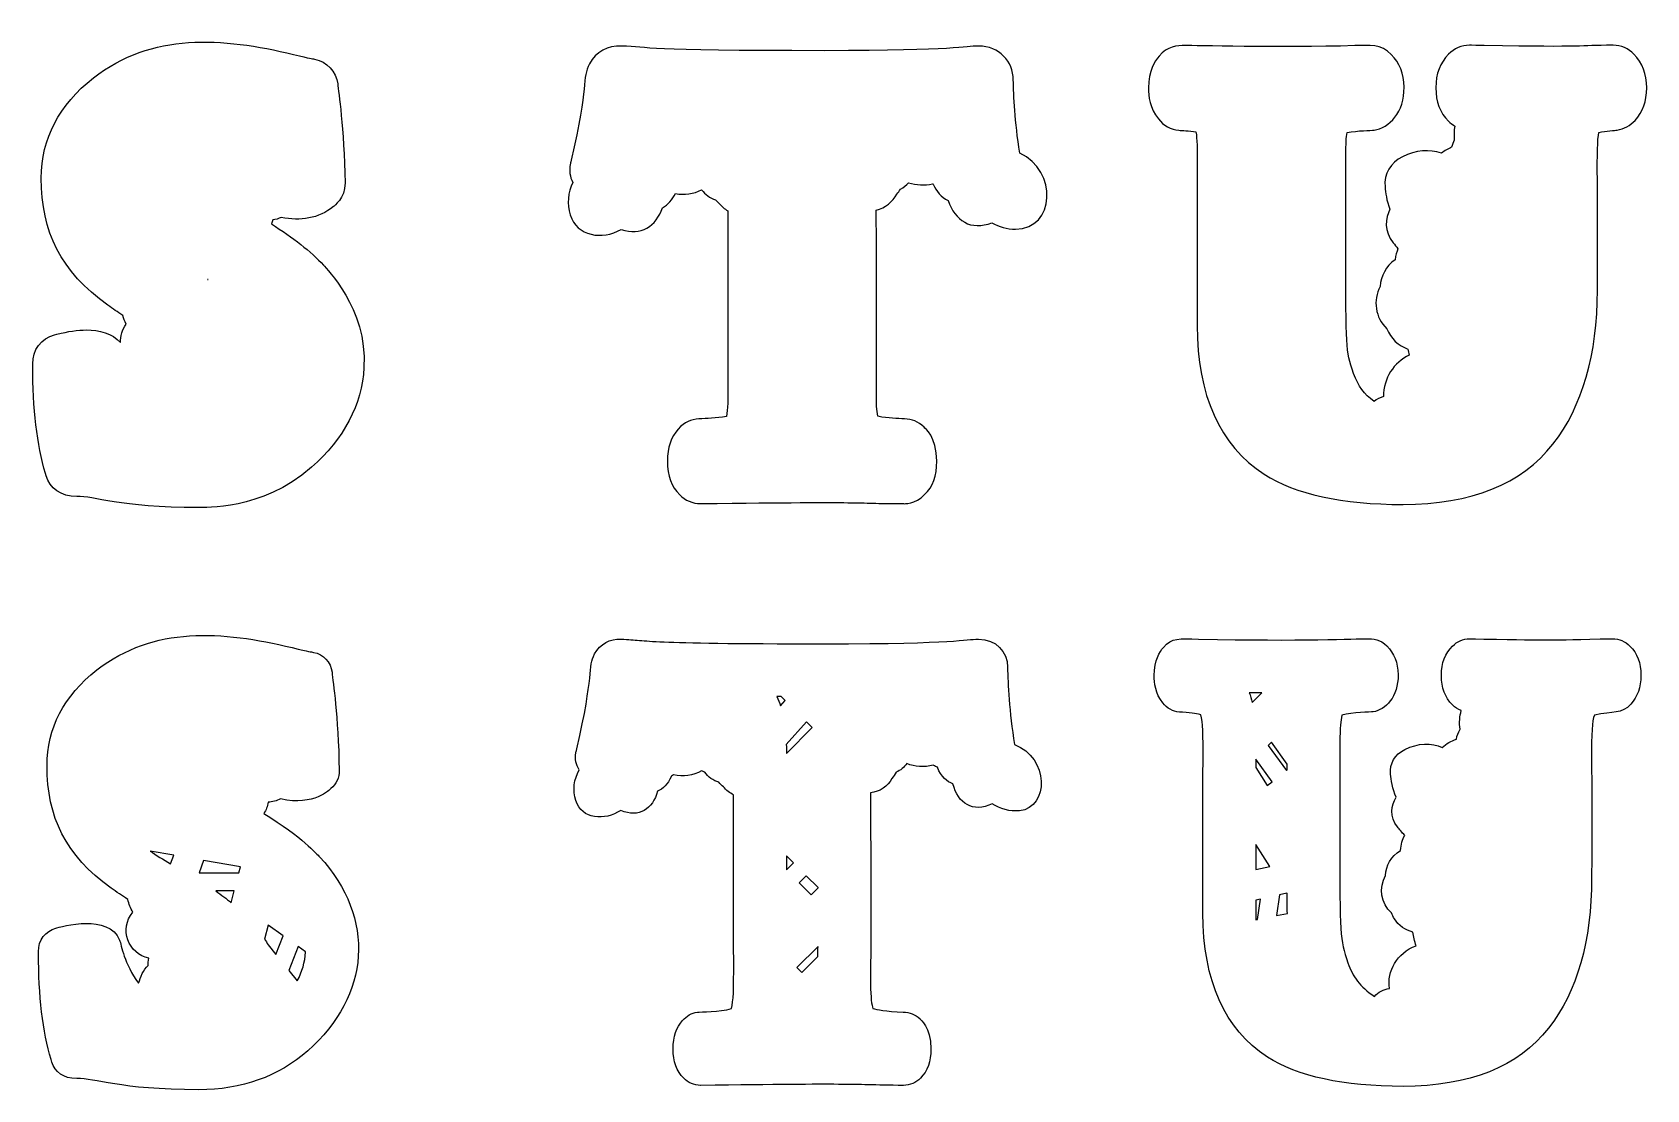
# Model space of a CAD drawing. Header units: millimetres. Extents: x -471 to 1551, y -2688 to 316.
# Drawn here: x 601.8 to 1047.5, y -1039.7 to -747.8 of the extents above; entities that cross this region are included whole.
import ezdxf

# ---------------------------------------------------------------- set-up
doc = ezdxf.new("R2010")
doc.units = ezdxf.units.MM
doc.header["$MEASUREMENT"] = 0
doc.layers.add('Layer 1', color=7, linetype='Continuous')

msp = doc.modelspace()

# ---------------------------------------------------------------- linework, layer by layer
at = {"layer": 'Layer 1', "color": 250}
for points, knots in [([(682.2709, -812.0725), (678.6771, -808.2392), (673.8301, -804.4058), (667.8589, -800.6646), (667.8589, -800.6646), (668.0064, -800.3145), (668.1354, -799.9458), (668.2459, -799.5773), (668.2459, -799.5773), (669.0569, -799.4483), (669.8309, -799.2087), (670.5865, -798.877), (670.5865, -798.877), (675.8205, -799.9274), (680.9255, -799.2271), (684.98, -795.8545), (684.98, -795.8545), (685.0537, -795.7623), (688.2421, -793.5693), (688.1868, -789.3488), (688.1868, -789.3488), (687.9104, -773.9601), (686.3991, -764.303), (686.178, -762.0177), (686.178, -762.0177), (685.7541, -758.5714), (683.174, -755.8254), (679.7645, -755.1619), (679.7645, -755.1619), (678.9535, -754.9961), (678.9352, -755.0698), (673.9223, -753.8719), (673.9223, -753.8719), (654.221, -749.117), (634.87, -747.7532), (618.7256, -760.3407), (618.7256, -760.3407), (609.1791, -767.8046), (604.3321, -777.1116), (604.3321, -788.0404), (604.3321, -788.0404), (604.3321, -802.8209), (609.7504, -813.805), (622.7064, -823.0935), (622.7064, -823.0935), (624.0702, -824.0703), (625.4156, -825.0102), (626.8162, -825.9317), (626.8162, -825.9317), (627.0742, -826.761), (627.3691, -827.5535), (627.7377, -828.3091), (627.7377, -828.3091), (626.7056, -829.8572), (626.1711, -831.6264), (626.1711, -833.4325), (626.1711, -833.4325), (624.0333, -830.7971), (620.1999, -829.9309), (616.7905, -829.9309), (616.7905, -829.9309), (614.4499, -829.9309), (611.7039, -830.3363), (608.6446, -831.1103), (608.6446, -831.1103), (608.6446, -831.1103), (607.9443, -831.2946), (607.9443, -831.2946), (607.9443, -831.2946), (604.3505, -832.2161), (601.8441, -835.5703), (601.9731, -839.2747), (601.9731, -839.2747), (601.9731, -839.33), (601.9731, -839.7723), (601.9731, -839.7723), (601.9731, -839.7723), (601.9546, -851.6594), (603.1525, -861.6667), (605.4931, -869.5546), (605.4931, -869.5546), (605.4931, -869.5546), (605.6958, -870.218), (605.6958, -870.218), (605.6958, -870.218), (606.691, -873.5354), (609.695, -876.0234), (614.1365, -875.8944), (614.1365, -875.8944), (619.0019, -875.7654), (625.5813, -878.9905), (647.8074, -878.9905), (647.8074, -878.9905), (649.2634, -878.7509), (664.9285, -880.0779), (678.9166, -867.8591), (678.9166, -867.8591), (687.855, -860.0265), (692.8679, -850.5168), (693.4207, -840.3252), (693.4207, -840.3252), (694.3423, -823.7385), (682.8238, -812.9388), (682.2709, -812.0725)], [0, 0, 0, 0, 0.03703704, 0.03703704, 0.03703704, 0.03703704, 0.07407407, 0.07407407, 0.07407407, 0.07407407, 0.11111111, 0.11111111, 0.11111111, 0.11111111, 0.14814815, 0.14814815, 0.14814815, 0.14814815, 0.18518519, 0.18518519, 0.18518519, 0.18518519, 0.22222222, 0.22222222, 0.22222222, 0.22222222, 0.25925926, 0.25925926, 0.25925926, 0.25925926, 0.2962963, 0.2962963, 0.2962963, 0.2962963, 0.33333333, 0.33333333, 0.33333333, 0.33333333, 0.37037037, 0.37037037, 0.37037037, 0.37037037, 0.40740741, 0.40740741, 0.40740741, 0.40740741, 0.44444444, 0.44444444, 0.44444444, 0.44444444, 0.48148148, 0.48148148, 0.48148148, 0.48148148, 0.51851852, 0.51851852, 0.51851852, 0.51851852, 0.55555556, 0.55555556, 0.55555556, 0.55555556, 0.59259259, 0.59259259, 0.59259259, 0.59259259, 0.62962963, 0.62962963, 0.62962963, 0.62962963, 0.66666667, 0.66666667, 0.66666667, 0.66666667, 0.7037037, 0.7037037, 0.7037037, 0.7037037, 0.74074074, 0.74074074, 0.74074074, 0.74074074, 0.77777778, 0.77777778, 0.77777778, 0.77777778, 0.81481481, 0.81481481, 0.81481481, 0.81481481, 0.85185185, 0.85185185, 0.85185185, 0.85185185, 0.88888889, 0.88888889, 0.88888889, 0.88888889, 0.92592593, 0.92592593, 0.92592593, 0.92592593, 1, 1, 1, 1]), ([(873.2947, -802.1113), (870.9725, -802.1113), (868.7241, -801.5031), (866.7522, -800.3236), (866.7522, -800.3236), (861.039, -802.6458), (856.4869, -799.7523), (854.7176, -794.2049), (854.7176, -794.2049), (852.7273, -793.2282), (851.4556, -791.6616), (850.5157, -789.6528), (850.5157, -789.6528), (850.4604, -789.6344), (850.4051, -789.5975), (850.3682, -789.5791), (850.3682, -789.5791), (848.1935, -790.0583), (845.9267, -789.9661), (843.7889, -789.3027), (843.7889, -789.3027), (843.1254, -790.003), (842.3698, -790.5928), (841.522, -791.0351), (841.522, -791.0351), (841.2272, -791.5327), (840.8954, -792.0118), (840.5084, -792.4542), (840.5084, -792.4542), (839.3473, -794.5552), (837.3569, -796.2138), (834.8505, -796.8404), (834.8505, -796.8404), (835.127, -851.3368), (834.5925, -850.0467), (835.256, -853.7695), (835.256, -853.7695), (841.393, -855.0779), (844.6182, -853.3456), (848.083, -856.8103), (848.083, -856.8103), (848.212, -857.0683), (851.5662, -859.3352), (851.5662, -866.1726), (851.5662, -866.1726), (851.5662, -870.227), (850.4972, -873.1574), (848.1935, -875.4058), (848.1935, -875.4058), (845.6318, -878.1149), (842.425, -877.8938), (842.4066, -877.8938), (842.4066, -877.8938), (826.4098, -877.8201), (835.9563, -877.2488), (786.4544, -877.8938), (786.4544, -877.8938), (786.4544, -877.8938), (786.3437, -877.8938), (786.3437, -877.8938), (786.3437, -877.8938), (784.169, -877.8938), (782.0681, -876.9907), (780.5753, -875.4242), (780.5753, -875.4242), (778.29, -873.2127), (777.1842, -870.1902), (777.1842, -866.2094), (777.1842, -866.2094), (777.1842, -862.3945), (778.1425, -859.5563), (780.1882, -857.3079), (780.1882, -857.3079), (783.5977, -853.2534), (787.5601, -855.0595), (793.4944, -853.7879), (793.4944, -853.7879), (794.1947, -849.8071), (793.6971, -846.0843), (793.863, -797.0431), (793.863, -797.0431), (792.9599, -796.5086), (792.1491, -795.7899), (791.4856, -794.979), (791.4856, -794.979), (791.117, -794.6842), (790.7669, -794.3524), (790.4535, -794.0022), (790.4535, -794.0022), (788.9423, -793.4678), (787.6338, -792.5463), (786.6202, -791.2931), (786.6202, -791.2931), (784.3902, -792.3251), (781.8653, -792.6937), (779.3774, -792.3067), (779.3774, -792.3067), (778.5296, -793.9838), (777.4607, -795.2923), (775.8021, -796.2138), (775.8021, -796.2138), (774.1065, -801.2819), (769.8493, -804.1017), (764.4494, -802.185), (764.4494, -802.185), (759.1417, -805.2075), (752.1937, -804.1017), (750.3692, -798.1673), (750.3692, -798.1673), (749.4293, -795.1449), (749.6689, -791.9935), (751.0327, -789.2105), (751.0327, -789.2105), (750.277, -787.6624), (750.019, -785.93), (750.3507, -784.2345), (750.3507, -784.2345), (750.406, -783.9765), (750.4614, -783.7369), (750.6087, -783.0734), (750.6087, -783.0734), (755.5663, -762.0268), (753.4653, -760.6814), (755.6585, -756.4795), (755.6585, -756.4795), (757.4093, -753.1068), (760.8187, -751.4114), (764.431, -751.5587), (764.431, -751.5587), (772.9455, -751.8721), (769.0016, -752.8304), (820.6044, -752.8304), (820.6044, -752.8304), (857.7401, -752.8304), (858.9196, -751.5587), (863.0847, -751.5587), (863.0847, -751.5587), (868.7794, -751.5587), (872.6681, -755.7607), (872.6865, -760.8841), (872.6865, -760.8841), (872.7602, -765.2888), (873.1104, -772.3473), (874.4373, -781.1382), (874.4373, -781.1382), (885.0344, -785.9301), (884.2603, -802.1113), (873.2947, -802.1113)], [0, 0, 0, 0, 0.02631579, 0.02631579, 0.02631579, 0.02631579, 0.05263158, 0.05263158, 0.05263158, 0.05263158, 0.07894737, 0.07894737, 0.07894737, 0.07894737, 0.10526316, 0.10526316, 0.10526316, 0.10526316, 0.13157895, 0.13157895, 0.13157895, 0.13157895, 0.15789474, 0.15789474, 0.15789474, 0.15789474, 0.18421053, 0.18421053, 0.18421053, 0.18421053, 0.21052632, 0.21052632, 0.21052632, 0.21052632, 0.23684211, 0.23684211, 0.23684211, 0.23684211, 0.26315789, 0.26315789, 0.26315789, 0.26315789, 0.28947368, 0.28947368, 0.28947368, 0.28947368, 0.31578947, 0.31578947, 0.31578947, 0.31578947, 0.34210526, 0.34210526, 0.34210526, 0.34210526, 0.36842105, 0.36842105, 0.36842105, 0.36842105, 0.39473684, 0.39473684, 0.39473684, 0.39473684, 0.42105263, 0.42105263, 0.42105263, 0.42105263, 0.44736842, 0.44736842, 0.44736842, 0.44736842, 0.47368421, 0.47368421, 0.47368421, 0.47368421, 0.5, 0.5, 0.5, 0.5, 0.52631579, 0.52631579, 0.52631579, 0.52631579, 0.55263158, 0.55263158, 0.55263158, 0.55263158, 0.57894737, 0.57894737, 0.57894737, 0.57894737, 0.60526316, 0.60526316, 0.60526316, 0.60526316, 0.63157895, 0.63157895, 0.63157895, 0.63157895, 0.65789474, 0.65789474, 0.65789474, 0.65789474, 0.68421053, 0.68421053, 0.68421053, 0.68421053, 0.71052632, 0.71052632, 0.71052632, 0.71052632, 0.73684211, 0.73684211, 0.73684211, 0.73684211, 0.76315789, 0.76315789, 0.76315789, 0.76315789, 0.78947368, 0.78947368, 0.78947368, 0.78947368, 0.81578947, 0.81578947, 0.81578947, 0.81578947, 0.84210526, 0.84210526, 0.84210526, 0.84210526, 0.86842105, 0.86842105, 0.86842105, 0.86842105, 0.89473684, 0.89473684, 0.89473684, 0.89473684, 0.92105263, 0.92105263, 0.92105263, 0.92105263, 0.94736842, 0.94736842, 0.94736842, 0.94736842, 1, 1, 1, 1]), ([(1047.5477, -763.0934), (1047.5477, -766.7794), (1046.4972, -769.7096), (1044.3225, -772.0687), (1044.3225, -772.0687), (1043.0509, -773.5431), (1041.2816, -774.4829), (1039.3465, -774.741), (1039.3465, -774.741), (1038.812, -774.8147), (1036.3608, -775.0543), (1034.3336, -775.4044), (1034.3336, -775.4044), (1033.5043, -779.2747), (1034.1861, -791.9358), (1033.9281, -818.9536), (1033.9281, -818.9536), (1033.9281, -836.7197), (1029.7999, -851.0211), (1021.6724, -861.4339), (1021.6724, -861.4339), (1013.0474, -872.4917), (999.1147, -878.1127), (980.2796, -878.1127), (980.2796, -878.1127), (963.4349, -878.1127), (950.5526, -875.3114), (941.946, -869.7641), (941.946, -869.7641), (929.6719, -861.7472), (923.4427, -847.925), (923.4427, -828.7029), (923.4427, -828.7029), (923.2952, -783.1817), (923.7375, -779.3299), (923.1109, -775.257), (923.1109, -775.257), (921.2126, -774.9068), (919.1854, -774.87), (918.4113, -774.7962), (918.4113, -774.7962), (916.1629, -774.6119), (914.0988, -773.4693), (912.735, -771.6816), (912.735, -771.6816), (910.2838, -768.696), (910.0074, -765.3786), (910.0074, -763.1302), (910.0074, -763.1302), (910.0074, -758.2833), (911.6845, -755.7952), (912.9377, -754.3393), (912.9377, -754.3393), (912.9377, -754.3393), (912.9746, -754.3025), (912.9746, -754.3025), (912.9746, -754.3025), (915.1861, -751.6301), (917.7479, -751.3906), (920.199, -751.3906), (920.199, -751.3906), (922.3, -751.3906), (945.8162, -752.0909), (966.955, -751.4459), (966.955, -751.4459), (971.0095, -751.3169), (974.2531, -750.9667), (976.9991, -753.8971), (976.9991, -753.8971), (979.3213, -756.1823), (980.4823, -759.1311), (980.5561, -762.8907), (980.5561, -762.8907), (980.7035, -769.8387), (976.4278, -774.2065), (972.2627, -774.7594), (972.2627, -774.7594), (971.3965, -774.8701), (967.8027, -774.8701), (964.8356, -775.4229), (964.8356, -775.4229), (964.3196, -778.5744), (964.5223, -779.4222), (964.4854, -808.0249), (964.4854, -808.0249), (964.4854, -835.0059), (964.3748, -835.3376), (966.6417, -841.9354), (966.6417, -841.9354), (967.8949, -845.6029), (969.5167, -847.5564), (972.2812, -849.6943), (972.2812, -849.6943), (973.0552, -849.0861), (973.9399, -848.6253), (974.8982, -848.312), (974.8982, -848.312), (974.8613, -843.1518), (977.7363, -838.9867), (981.9936, -836.8673), (981.9936, -836.8673), (981.8461, -836.3143), (981.7171, -835.7615), (981.625, -835.2086), (981.625, -835.2086), (979.0448, -834.3055), (976.8701, -832.3151), (975.7828, -829.5875), (975.7828, -829.5875), (972.5945, -826.5282), (971.9495, -821.7549), (973.9399, -817.9216), (973.9399, -817.9216), (974.1242, -815.1387), (975.5432, -812.3006), (978.105, -810.5313), (978.105, -810.5313), (978.2524, -809.3887), (978.5104, -808.3935), (978.879, -807.5273), (978.879, -807.5273), (978.3814, -806.9375), (977.9576, -806.4031), (977.589, -805.9239), (977.589, -805.9239), (974.9166, -802.6619), (975.3589, -799.0496), (976.6675, -796.6169), (976.6675, -796.6169), (975.6722, -794.2579), (975.4511, -791.9173), (975.3037, -790.4614), (975.3037, -790.4614), (974.9535, -786.9045), (976.7965, -783.6977), (980.1323, -782.0943), (980.1323, -782.0943), (983.7998, -780.233), (987.5963, -780.0118), (990.8767, -781.1176), (990.8767, -781.1176), (991.7982, -780.4173), (992.7381, -779.8828), (993.6965, -779.4773), (993.6965, -779.4773), (993.8623, -778.8139), (994.1203, -778.1689), (994.4336, -777.5606), (994.4336, -777.5606), (994.2862, -776.2337), (994.323, -774.8699), (994.5442, -773.6351), (994.5442, -773.6351), (993.9176, -773.2665), (993.3463, -772.8058), (992.8487, -772.2897), (992.8487, -772.2897), (990.4713, -769.9676), (989.3286, -766.9452), (989.3286, -763.0565), (989.3286, -763.0565), (989.3286, -759.1679), (990.4897, -756.1454), (992.8671, -753.8048), (992.8671, -753.8048), (994.3599, -752.2383), (996.4609, -751.3353), (998.6356, -751.3353), (998.6356, -751.3353), (998.7093, -751.3353), (998.7093, -751.3353), (1002.6349, -751.409), (1002.6349, -751.409), (1032.1223, -751.9619), (1027.8098, -751.3353), (1038.2594, -751.3353), (1038.2594, -751.3353), (1040.4341, -751.3353), (1042.535, -752.2384), (1044.0279, -753.8048), (1044.0279, -753.8048), (1046.3867, -756.2192), (1047.5477, -759.2416), (1047.5477, -763.0934)], [0, 0, 0, 0, 0.0212766, 0.0212766, 0.0212766, 0.0212766, 0.04255319, 0.04255319, 0.04255319, 0.04255319, 0.06382979, 0.06382979, 0.06382979, 0.06382979, 0.08510638, 0.08510638, 0.08510638, 0.08510638, 0.10638298, 0.10638298, 0.10638298, 0.10638298, 0.12765957, 0.12765957, 0.12765957, 0.12765957, 0.14893617, 0.14893617, 0.14893617, 0.14893617, 0.17021277, 0.17021277, 0.17021277, 0.17021277, 0.19148936, 0.19148936, 0.19148936, 0.19148936, 0.21276596, 0.21276596, 0.21276596, 0.21276596, 0.23404255, 0.23404255, 0.23404255, 0.23404255, 0.25531915, 0.25531915, 0.25531915, 0.25531915, 0.27659574, 0.27659574, 0.27659574, 0.27659574, 0.29787234, 0.29787234, 0.29787234, 0.29787234, 0.31914894, 0.31914894, 0.31914894, 0.31914894, 0.34042553, 0.34042553, 0.34042553, 0.34042553, 0.36170213, 0.36170213, 0.36170213, 0.36170213, 0.38297872, 0.38297872, 0.38297872, 0.38297872, 0.40425532, 0.40425532, 0.40425532, 0.40425532, 0.42553191, 0.42553191, 0.42553191, 0.42553191, 0.44680851, 0.44680851, 0.44680851, 0.44680851, 0.46808511, 0.46808511, 0.46808511, 0.46808511, 0.4893617, 0.4893617, 0.4893617, 0.4893617, 0.5106383, 0.5106383, 0.5106383, 0.5106383, 0.53191489, 0.53191489, 0.53191489, 0.53191489, 0.55319149, 0.55319149, 0.55319149, 0.55319149, 0.57446809, 0.57446809, 0.57446809, 0.57446809, 0.59574468, 0.59574468, 0.59574468, 0.59574468, 0.61702128, 0.61702128, 0.61702128, 0.61702128, 0.63829787, 0.63829787, 0.63829787, 0.63829787, 0.65957447, 0.65957447, 0.65957447, 0.65957447, 0.68085106, 0.68085106, 0.68085106, 0.68085106, 0.70212766, 0.70212766, 0.70212766, 0.70212766, 0.72340426, 0.72340426, 0.72340426, 0.72340426, 0.74468085, 0.74468085, 0.74468085, 0.74468085, 0.76595745, 0.76595745, 0.76595745, 0.76595745, 0.78723404, 0.78723404, 0.78723404, 0.78723404, 0.80851064, 0.80851064, 0.80851064, 0.80851064, 0.82978723, 0.82978723, 0.82978723, 0.82978723, 0.85106383, 0.85106383, 0.85106383, 0.85106383, 0.87234043, 0.87234043, 0.87234043, 0.87234043, 0.89361702, 0.89361702, 0.89361702, 0.89361702, 0.91489362, 0.91489362, 0.91489362, 0.91489362, 0.93617021, 0.93617021, 0.93617021, 0.93617021, 0.95744681, 0.95744681, 0.95744681, 0.95744681, 1, 1, 1, 1]), ([(650.185, -815.9796), (650.185, -815.9796), (650.3693, -816.0165), (650.3693, -816.0165), (650.3693, -816.0165), (650.3693, -816.0165), (650.185, -816.0165), (650.185, -816.0165), (650.185, -816.0165), (650.185, -816.0165), (650.185, -815.9796), (650.185, -815.9796)], [0, 0, 0, 0, 0.25, 0.25, 0.25, 0.25, 0.5, 0.5, 0.5, 0.5, 1, 1, 1, 1]), ([(681.1651, -975.4138), (680.4463, -974.7688), (676.4102, -969.9218), (665.7764, -963.453), (665.7764, -963.453), (666.3845, -962.5131), (666.79, -961.4441), (666.9375, -960.3015), (666.9375, -960.3015), (668.1354, -960.283), (669.3149, -959.9697), (670.4023, -959.4169), (670.4023, -959.4169), (679.7461, -961.4994), (683.9849, -956.6893), (684.2982, -956.5603), (684.2982, -956.5603), (685.791, -955.3255), (686.6204, -953.501), (686.5834, -951.5659), (686.5834, -951.5659), (686.307, -935.9929), (684.8695, -927.4231), (684.593, -924.4191), (684.593, -924.4191), (684.2613, -921.6546), (682.1972, -919.4615), (679.4696, -918.9455), (679.4696, -918.9455), (678.6587, -918.7797), (678.6218, -918.8534), (673.5537, -917.6371), (673.5537, -917.6371), (654.2579, -912.9743), (635.3676, -911.5921), (619.7024, -923.8109), (619.7024, -923.8109), (610.5613, -930.9432), (605.9171, -939.8447), (605.9171, -950.2574), (605.9171, -950.2574), (605.9171, -964.4298), (611.0221, -974.9899), (623.628, -984.0204), (623.628, -984.0204), (625.1207, -985.0893), (626.6136, -986.1214), (628.1801, -987.135), (628.1801, -987.135), (628.5302, -988.4251), (629.0094, -989.5862), (629.5992, -990.692), (629.5992, -990.692), (625.7289, -995.2441), (628.3459, -1002.2474), (634.0591, -1003.39), (634.0591, -1003.39), (633.8564, -1004.1825), (633.8195, -1004.7538), (633.8379, -1005.3619), (633.8379, -1005.3619), (632.5295, -1006.6152), (631.7185, -1008.5687), (631.1841, -1010.301), (631.1841, -1010.301), (627.148, -1004.9196), (626.4477, -999.7224), (625.9501, -998.414), (625.9501, -998.414), (624.5494, -994.728), (620.329, -993.7697), (616.7905, -993.7697), (616.7905, -993.7697), (612.9572, -993.7697), (608.6815, -995.0229), (608.3498, -995.0782), (608.3498, -995.0782), (605.4748, -995.8153), (603.4659, -998.5061), (603.5765, -1001.4917), (603.5765, -1001.4917), (603.5765, -1001.5654), (603.5765, -1001.676), (603.5765, -1001.8234), (603.5765, -1001.8234), (603.5765, -1001.8234), (603.5765, -1002.0446), (603.5765, -1002.0446), (603.5765, -1002.0446), (603.5581, -1013.7658), (604.7192, -1023.6441), (607.0413, -1031.3846), (607.0413, -1031.3846), (607.0413, -1031.3846), (607.244, -1032.048), (607.244, -1032.048), (607.244, -1032.048), (608.0365, -1034.7203), (610.4323, -1036.6923), (614.1183, -1036.6001), (614.1183, -1036.6001), (619.3892, -1036.4527), (625.5447, -1039.6963), (647.8445, -1039.6963), (647.8445, -1039.6963), (659.6394, -1039.6963), (669.7573, -1036.0841), (677.9031, -1028.9518), (677.9031, -1028.9518), (695.2085, -1013.7289), (696.6828, -992.2953), (681.1651, -975.4138)], [0, 0, 0, 0, 0.03448276, 0.03448276, 0.03448276, 0.03448276, 0.06896552, 0.06896552, 0.06896552, 0.06896552, 0.10344828, 0.10344828, 0.10344828, 0.10344828, 0.13793103, 0.13793103, 0.13793103, 0.13793103, 0.17241379, 0.17241379, 0.17241379, 0.17241379, 0.20689655, 0.20689655, 0.20689655, 0.20689655, 0.24137931, 0.24137931, 0.24137931, 0.24137931, 0.27586207, 0.27586207, 0.27586207, 0.27586207, 0.31034483, 0.31034483, 0.31034483, 0.31034483, 0.34482759, 0.34482759, 0.34482759, 0.34482759, 0.37931034, 0.37931034, 0.37931034, 0.37931034, 0.4137931, 0.4137931, 0.4137931, 0.4137931, 0.44827586, 0.44827586, 0.44827586, 0.44827586, 0.48275862, 0.48275862, 0.48275862, 0.48275862, 0.51724138, 0.51724138, 0.51724138, 0.51724138, 0.55172414, 0.55172414, 0.55172414, 0.55172414, 0.5862069, 0.5862069, 0.5862069, 0.5862069, 0.62068966, 0.62068966, 0.62068966, 0.62068966, 0.65517241, 0.65517241, 0.65517241, 0.65517241, 0.68965517, 0.68965517, 0.68965517, 0.68965517, 0.72413793, 0.72413793, 0.72413793, 0.72413793, 0.75862069, 0.75862069, 0.75862069, 0.75862069, 0.79310345, 0.79310345, 0.79310345, 0.79310345, 0.82758621, 0.82758621, 0.82758621, 0.82758621, 0.86206897, 0.86206897, 0.86206897, 0.86206897, 0.89655172, 0.89655172, 0.89655172, 0.89655172, 0.93103448, 0.93103448, 0.93103448, 0.93103448, 1, 1, 1, 1]), ([(872.9998, -944.4243), (871.5623, -935.1542), (871.1753, -927.7087), (871.1016, -923.0459), (871.1016, -923.0459), (871.0831, -918.7887), (867.8948, -915.3055), (863.0847, -915.3055), (863.0847, -915.3055), (858.9564, -915.3055), (858.1087, -916.5771), (820.6044, -916.5771), (820.6044, -916.5771), (768.7619, -916.5771), (772.927, -915.6372), (764.3757, -915.3055), (764.3757, -915.3055), (761.39, -915.1765), (758.5519, -916.5771), (757.0776, -919.3784), (757.0776, -919.3784), (755.1425, -923.0828), (757.0407, -924.8705), (752.1568, -945.6038), (752.1568, -945.6038), (752.0094, -946.2488), (751.9541, -946.4699), (751.9172, -946.7095), (751.9172, -946.7095), (751.6039, -948.3313), (751.9541, -949.99), (752.8571, -951.3723), (752.8571, -951.3723), (751.3644, -953.9524), (751.0142, -956.9933), (751.8988, -959.8868), (751.8988, -959.8868), (753.5022, -965.0655), (759.8789, -965.5263), (764.302, -962.596), (764.302, -962.596), (769.3149, -964.7707), (773.1667, -962.1905), (774.4751, -957.2882), (774.4751, -957.2882), (775.9679, -956.6432), (777.2765, -955.4453), (778.2716, -953.1047), (778.2716, -953.1047), (778.4928, -953.0126), (778.6955, -952.902), (778.8982, -952.773), (778.8982, -952.773), (781.4968, -953.3811), (784.2613, -953.0126), (786.6387, -951.6856), (786.6387, -951.6856), (786.9151, -951.8146), (787.21, -951.9068), (787.5048, -951.999), (787.5048, -951.999), (788.4448, -953.3812), (789.7901, -954.358), (791.3751, -954.8187), (791.3751, -954.8187), (791.7437, -955.2794), (792.1676, -955.6848), (792.6283, -956.0351), (792.6283, -956.0351), (793.3839, -957.0118), (794.3607, -957.7858), (795.4665, -958.2835), (795.4665, -958.2835), (795.1532, -1006.0715), (796.0194, -1012.9641), (794.8399, -1017.2951), (794.8399, -1017.2951), (791.67, -1018.2534), (786.3438, -1018.1982), (785.4777, -1018.3087), (785.4777, -1018.3087), (783.8927, -1018.5114), (782.3999, -1019.3223), (781.3862, -1020.5571), (781.3862, -1020.5571), (779.5985, -1022.5106), (778.7692, -1024.9987), (778.7692, -1028.4081), (778.7692, -1028.4081), (778.7692, -1031.9466), (779.7275, -1034.6005), (781.6996, -1036.4987), (781.6996, -1036.4987), (782.8975, -1037.7704), (784.593, -1038.5076), (786.3254, -1038.5076), (786.3254, -1038.5076), (786.3254, -1038.5076), (786.3991, -1038.5076), (786.3991, -1038.5076), (786.3991, -1038.5076), (829.9298, -1037.9363), (825.5988, -1038.3049), (842.3882, -1038.5076), (842.3882, -1038.5076), (844.139, -1038.5076), (845.8345, -1037.7704), (847.0325, -1036.4803), (847.0325, -1036.4803), (849.0228, -1034.5453), (849.9443, -1031.9651), (849.9443, -1028.3713), (849.9443, -1028.3713), (849.9443, -1022.2526), (847.0325, -1020.3729), (846.9218, -1020.1332), (846.9218, -1020.1332), (845.6134, -1018.8248), (844.0837, -1018.3087), (842.296, -1018.2534), (842.296, -1018.2534), (837.4306, -1018.1059), (834.9611, -1017.5899), (833.8737, -1017.2766), (833.8737, -1017.2766), (833.6341, -1016.3551), (833.2655, -1014.3463), (833.2655, -1010.5313), (833.2655, -1010.5313), (833.4682, -984.9326), (833.2655, -968.3644), (833.2287, -957.6937), (833.2287, -957.6937), (835.772, -957.491), (838.0019, -955.9981), (839.1814, -953.7497), (839.1814, -953.7497), (839.6422, -953.2337), (840.0476, -952.6624), (840.3425, -952.0542), (840.3425, -952.0542), (841.522, -951.5382), (842.5172, -950.6904), (843.2544, -949.6399), (843.2544, -949.6399), (845.5028, -950.5799), (848.0645, -950.7826), (850.5709, -950.1007), (850.5709, -950.1007), (850.9948, -950.3403), (851.4371, -950.543), (851.7136, -950.672), (851.7136, -950.672), (852.8193, -953.3627), (854.3306, -954.6528), (856.0261, -955.261), (856.0261, -955.261), (857.3531, -960.624), (861.5182, -963.37), (866.8812, -960.7346), (866.8812, -960.7346), (869.0374, -962.2273), (871.6913, -962.9461), (874.4005, -962.6881), (874.4005, -962.6881), (882.6385, -961.8403), (882.5464, -947.9259), (872.9998, -944.4243)], [0, 0, 0, 0, 0.02325581, 0.02325581, 0.02325581, 0.02325581, 0.04651163, 0.04651163, 0.04651163, 0.04651163, 0.06976744, 0.06976744, 0.06976744, 0.06976744, 0.09302326, 0.09302326, 0.09302326, 0.09302326, 0.11627907, 0.11627907, 0.11627907, 0.11627907, 0.13953488, 0.13953488, 0.13953488, 0.13953488, 0.1627907, 0.1627907, 0.1627907, 0.1627907, 0.18604651, 0.18604651, 0.18604651, 0.18604651, 0.20930233, 0.20930233, 0.20930233, 0.20930233, 0.23255814, 0.23255814, 0.23255814, 0.23255814, 0.25581395, 0.25581395, 0.25581395, 0.25581395, 0.27906977, 0.27906977, 0.27906977, 0.27906977, 0.30232558, 0.30232558, 0.30232558, 0.30232558, 0.3255814, 0.3255814, 0.3255814, 0.3255814, 0.34883721, 0.34883721, 0.34883721, 0.34883721, 0.37209302, 0.37209302, 0.37209302, 0.37209302, 0.39534884, 0.39534884, 0.39534884, 0.39534884, 0.41860465, 0.41860465, 0.41860465, 0.41860465, 0.44186047, 0.44186047, 0.44186047, 0.44186047, 0.46511628, 0.46511628, 0.46511628, 0.46511628, 0.48837209, 0.48837209, 0.48837209, 0.48837209, 0.51162791, 0.51162791, 0.51162791, 0.51162791, 0.53488372, 0.53488372, 0.53488372, 0.53488372, 0.55813953, 0.55813953, 0.55813953, 0.55813953, 0.58139535, 0.58139535, 0.58139535, 0.58139535, 0.60465116, 0.60465116, 0.60465116, 0.60465116, 0.62790698, 0.62790698, 0.62790698, 0.62790698, 0.65116279, 0.65116279, 0.65116279, 0.65116279, 0.6744186, 0.6744186, 0.6744186, 0.6744186, 0.69767442, 0.69767442, 0.69767442, 0.69767442, 0.72093023, 0.72093023, 0.72093023, 0.72093023, 0.74418605, 0.74418605, 0.74418605, 0.74418605, 0.76744186, 0.76744186, 0.76744186, 0.76744186, 0.79069767, 0.79069767, 0.79069767, 0.79069767, 0.81395349, 0.81395349, 0.81395349, 0.81395349, 0.8372093, 0.8372093, 0.8372093, 0.8372093, 0.86046512, 0.86046512, 0.86046512, 0.86046512, 0.88372093, 0.88372093, 0.88372093, 0.88372093, 0.90697674, 0.90697674, 0.90697674, 0.90697674, 0.93023256, 0.93023256, 0.93023256, 0.93023256, 0.95348837, 0.95348837, 0.95348837, 0.95348837, 1, 1, 1, 1]), ([(1042.8666, -917.2014), (1041.6686, -915.9298), (1039.9362, -915.1557), (1038.1117, -915.1926), (1038.1117, -915.1926), (1018.65, -915.5612), (1022.594, -915.6349), (1002.5794, -915.2663), (1002.5794, -915.2663), (998.6723, -915.1926), (998.6723, -915.1926), (998.617, -915.1926), (998.617, -915.1926), (996.8663, -915.1926), (995.1707, -915.9298), (993.9728, -917.2014), (993.9728, -917.2014), (991.8902, -919.2287), (990.8766, -921.8826), (990.8766, -925.3289), (990.8766, -925.3289), (990.8766, -928.7752), (991.8718, -931.4291), (993.9359, -933.4379), (993.9359, -933.4379), (994.6178, -934.1567), (995.4472, -934.6912), (996.3686, -935.0413), (996.3686, -935.0413), (995.8895, -936.4789), (995.7605, -938.414), (996.0369, -940.1648), (996.0369, -940.1648), (995.4102, -941.1231), (995.2076, -941.934), (995.0048, -942.9292), (995.0048, -942.9292), (993.5857, -943.3715), (992.2403, -944.2009), (991.0977, -945.1776), (991.0977, -945.1776), (988.112, -943.906), (984.4077, -943.906), (980.7771, -945.7674), (980.7771, -945.7674), (978.0495, -947.0759), (976.5383, -949.6561), (976.8331, -952.5495), (976.8331, -952.5495), (976.9806, -954.1161), (977.2386, -956.604), (978.4181, -958.963), (978.4181, -958.963), (976.9437, -961.0641), (976.4645, -964.3445), (978.7682, -967.1458), (978.7682, -967.1458), (979.2842, -967.8093), (979.9477, -968.6386), (980.7402, -969.4863), (980.7402, -969.4863), (980.0951, -970.5553), (979.7081, -971.9375), (979.5607, -973.6883), (979.5607, -973.6883), (976.999, -975.1442), (975.543, -977.8534), (975.4693, -980.581), (975.4693, -980.581), (973.5342, -983.9168), (974.1239, -988.2661), (977.0911, -990.8831), (977.0911, -990.8831), (977.2938, -991.4544), (977.5518, -992.0073), (977.8835, -992.5234), (977.8835, -992.5234), (979.0446, -994.4032), (980.906, -995.6932), (982.9886, -996.154), (982.9886, -996.154), (983.1544, -997.4256), (983.4493, -998.6973), (983.8732, -999.9505), (983.8732, -999.9505), (978.5655, -1001.9224), (975.8379, -1006.9906), (976.5197, -1011.7454), (976.5197, -1011.7454), (974.9164, -1011.9666), (973.442, -1012.7407), (972.3546, -1013.9385), (972.3546, -1013.9385), (968.337, -1011.211), (966.4019, -1008.5202), (965.075, -1004.65), (965.075, -1004.65), (962.7344, -997.7942), (962.8266, -997.5546), (962.8266, -970.205), (962.8266, -970.205), (962.8819, -942.3026), (962.587, -939.5934), (963.4163, -936.2761), (963.4163, -936.2761), (966.3282, -935.4836), (971.2305, -935.4652), (972.0046, -935.3546), (972.0046, -935.3546), (975.3772, -934.9123), (979.0262, -931.1895), (978.9157, -925.1078), (978.9157, -925.1078), (978.842, -921.772), (977.8284, -919.1735), (975.801, -917.1831), (975.801, -917.1831), (974.0872, -915.3217), (972.0047, -915.1742), (970.1986, -915.1742), (970.1986, -915.1742), (967.471, -915.1742), (952.6167, -915.9298), (923.7928, -915.2664), (923.7928, -915.2664), (918.4851, -915.1374), (916.5131, -914.8609), (914.1357, -917.5885), (914.1357, -917.5885), (913.0484, -918.8601), (911.5923, -921.0349), (911.5923, -925.3474), (911.5923, -925.3474), (911.5923, -927.3563), (911.8504, -930.3234), (913.9882, -932.922), (913.9882, -932.922), (915.0755, -934.3779), (916.7342, -935.281), (918.5403, -935.4469), (918.5403, -935.4469), (918.7062, -935.4653), (918.9458, -935.4837), (919.3512, -935.5022), (919.3512, -935.5022), (922.2078, -935.6496), (923.7375, -935.9629), (924.4747, -936.1656), (924.4747, -936.1656), (925.5436, -940.5151), (924.7695, -948.108), (925.046, -990.9385), (925.046, -990.9385), (925.046, -1009.5892), (931.0172, -1022.9507), (942.8121, -1030.6728), (942.8121, -1030.6728), (951.1607, -1036.0358), (963.7666, -1038.7634), (980.2795, -1038.7634), (980.2795, -1038.7634), (998.5986, -1038.7634), (1012.1074, -1033.345), (1020.4377, -1022.6927), (1020.4377, -1022.6927), (1028.3439, -1012.5749), (1032.3432, -998.6052), (1032.3432, -981.1892), (1032.3432, -981.1892), (1032.6381, -950.4486), (1031.735, -939.3908), (1033.0988, -936.2578), (1033.0988, -936.2578), (1038.2407, -935.2073), (1040.7287, -936.0366), (1043.1245, -933.2538), (1043.1245, -933.2538), (1045.0228, -931.2081), (1045.9442, -928.628), (1045.9442, -925.3475), (1045.9442, -925.3475), (1045.9628, -921.8826), (1044.9491, -919.2287), (1042.8666, -917.2014)], [0, 0, 0, 0, 0.0212766, 0.0212766, 0.0212766, 0.0212766, 0.04255319, 0.04255319, 0.04255319, 0.04255319, 0.06382979, 0.06382979, 0.06382979, 0.06382979, 0.08510638, 0.08510638, 0.08510638, 0.08510638, 0.10638298, 0.10638298, 0.10638298, 0.10638298, 0.12765957, 0.12765957, 0.12765957, 0.12765957, 0.14893617, 0.14893617, 0.14893617, 0.14893617, 0.17021277, 0.17021277, 0.17021277, 0.17021277, 0.19148936, 0.19148936, 0.19148936, 0.19148936, 0.21276596, 0.21276596, 0.21276596, 0.21276596, 0.23404255, 0.23404255, 0.23404255, 0.23404255, 0.25531915, 0.25531915, 0.25531915, 0.25531915, 0.27659574, 0.27659574, 0.27659574, 0.27659574, 0.29787234, 0.29787234, 0.29787234, 0.29787234, 0.31914894, 0.31914894, 0.31914894, 0.31914894, 0.34042553, 0.34042553, 0.34042553, 0.34042553, 0.36170213, 0.36170213, 0.36170213, 0.36170213, 0.38297872, 0.38297872, 0.38297872, 0.38297872, 0.40425532, 0.40425532, 0.40425532, 0.40425532, 0.42553191, 0.42553191, 0.42553191, 0.42553191, 0.44680851, 0.44680851, 0.44680851, 0.44680851, 0.46808511, 0.46808511, 0.46808511, 0.46808511, 0.4893617, 0.4893617, 0.4893617, 0.4893617, 0.5106383, 0.5106383, 0.5106383, 0.5106383, 0.53191489, 0.53191489, 0.53191489, 0.53191489, 0.55319149, 0.55319149, 0.55319149, 0.55319149, 0.57446809, 0.57446809, 0.57446809, 0.57446809, 0.59574468, 0.59574468, 0.59574468, 0.59574468, 0.61702128, 0.61702128, 0.61702128, 0.61702128, 0.63829787, 0.63829787, 0.63829787, 0.63829787, 0.65957447, 0.65957447, 0.65957447, 0.65957447, 0.68085106, 0.68085106, 0.68085106, 0.68085106, 0.70212766, 0.70212766, 0.70212766, 0.70212766, 0.72340426, 0.72340426, 0.72340426, 0.72340426, 0.74468085, 0.74468085, 0.74468085, 0.74468085, 0.76595745, 0.76595745, 0.76595745, 0.76595745, 0.78723404, 0.78723404, 0.78723404, 0.78723404, 0.80851064, 0.80851064, 0.80851064, 0.80851064, 0.82978723, 0.82978723, 0.82978723, 0.82978723, 0.85106383, 0.85106383, 0.85106383, 0.85106383, 0.87234043, 0.87234043, 0.87234043, 0.87234043, 0.89361702, 0.89361702, 0.89361702, 0.89361702, 0.91489362, 0.91489362, 0.91489362, 0.91489362, 0.93617021, 0.93617021, 0.93617021, 0.93617021, 0.95744681, 0.95744681, 0.95744681, 0.95744681, 1, 1, 1, 1]), ([(808.404, -933.7536), (808.1276, -932.8874), (807.7959, -932.0028), (807.4088, -931.1734), (807.4088, -931.1734), (807.8143, -931.1734), (808.2197, -931.1734), (808.6252, -931.1734), (808.6252, -931.1734), (808.6252, -931.1734), (809.7125, -932.2608), (809.7125, -932.2608), (809.7125, -932.2608), (809.7125, -932.2608), (808.404, -933.7536), (808.404, -933.7536)], [0, 0, 0, 0, 0.2, 0.2, 0.2, 0.2, 0.4, 0.4, 0.4, 0.4, 0.6, 0.6, 0.6, 0.6, 1, 1, 1, 1]), ([(941.2641, -930.1022), (941.2641, -930.1022), (938.6471, -932.8114), (938.6471, -932.8114), (938.6471, -932.8114), (938.4075, -931.8162), (938.1311, -930.9132), (937.7993, -930.0838), (937.7993, -930.0838), (939.0525, -930.0838), (940.2136, -930.1022), (941.2641, -930.1022)], [0, 0, 0, 0, 0.25, 0.25, 0.25, 0.25, 0.5, 0.5, 0.5, 0.5, 1, 1, 1, 1]), ([(817.1766, -939.7248), (817.1766, -939.7248), (810.0443, -946.8571), (810.0443, -946.8571), (810.0443, -946.8571), (810.0443, -946.0278), (810.0258, -945.2168), (810.0074, -944.4244), (810.0074, -944.4244), (810.0074, -944.4244), (815.5548, -938.0846), (815.5548, -938.0846), (815.5548, -938.0846), (815.5548, -938.0846), (817.1766, -939.7248), (817.1766, -939.7248)], [0, 0, 0, 0, 0.2, 0.2, 0.2, 0.2, 0.4, 0.4, 0.4, 0.4, 0.6, 0.6, 0.6, 0.6, 1, 1, 1, 1]), ([(948.1015, -951.5543), (948.1015, -951.5543), (943.0703, -944.6432), (943.0703, -944.6432), (943.0703, -944.6432), (943.0703, -944.6432), (943.918, -943.7586), (943.918, -943.7586), (943.918, -943.7586), (943.918, -943.7586), (948.3043, -949.8404), (948.3043, -949.8404), (948.3043, -949.8404), (948.3043, -949.8404), (948.3043, -951.4069), (948.3043, -951.4069), (948.3043, -951.4069), (948.3043, -951.4069), (948.1015, -951.5543), (948.1015, -951.5543)], [0, 0, 0, 0, 0.16666667, 0.16666667, 0.16666667, 0.16666667, 0.33333333, 0.33333333, 0.33333333, 0.33333333, 0.5, 0.5, 0.5, 0.5, 0.66666667, 0.66666667, 0.66666667, 0.66666667, 1, 1, 1, 1]), ([(939.6238, -950.7802), (939.6238, -950.7802), (939.6238, -948.4581), (939.6238, -948.4581), (939.6238, -948.4581), (939.6238, -948.4581), (944.1207, -954.6504), (944.1207, -954.6504), (944.1207, -954.6504), (944.1207, -954.6504), (942.7569, -955.7009), (942.7569, -955.7009), (942.7569, -955.7009), (942.7569, -955.7009), (939.6238, -950.7802), (939.6238, -950.7802)], [0, 0, 0, 0, 0.2, 0.2, 0.2, 0.2, 0.4, 0.4, 0.4, 0.4, 0.6, 0.6, 0.6, 0.6, 1, 1, 1, 1]), ([(640.9148, -974.9346), (640.9148, -974.9346), (640.0118, -977.3673), (640.0118, -977.3673), (640.0118, -977.3673), (637.9477, -976.1141), (636.0678, -974.953), (634.3539, -973.792), (634.3539, -973.792), (634.3539, -973.792), (640.9148, -974.9346), (640.9148, -974.9346)], [0, 0, 0, 0, 0.25, 0.25, 0.25, 0.25, 0.5, 0.5, 0.5, 0.5, 1, 1, 1, 1]), ([(810.0443, -979.0167), (810.0443, -979.0167), (810.0443, -975.128), (810.0443, -975.128), (810.0443, -975.128), (810.0443, -975.128), (811.9794, -977.0631), (811.9794, -977.0631), (811.9794, -977.0631), (811.9794, -977.0631), (810.0443, -979.0167), (810.0443, -979.0167)], [0, 0, 0, 0, 0.25, 0.25, 0.25, 0.25, 0.5, 0.5, 0.5, 0.5, 1, 1, 1, 1]), ([(939.6238, -978.9223), (939.6238, -978.9223), (939.6238, -971.9743), (939.6238, -971.9743), (939.6238, -971.9743), (939.6238, -971.9743), (943.5125, -978.0561), (943.5125, -978.0561), (943.5125, -978.0561), (943.5125, -978.0561), (939.6238, -978.9223), (939.6238, -978.9223)], [0, 0, 0, 0, 0.25, 0.25, 0.25, 0.25, 0.5, 0.5, 0.5, 0.5, 1, 1, 1, 1]), ([(647.8813, -979.8001), (647.8813, -979.8001), (649.1529, -976.3721), (649.1529, -976.3721), (649.1529, -976.3721), (649.1529, -976.3721), (659.3076, -978.1414), (659.3076, -978.1414), (659.3076, -978.1414), (659.3076, -978.1414), (658.8837, -979.7816), (658.8837, -979.7816), (658.8837, -979.7816), (658.8837, -979.7816), (647.8813, -979.7816), (647.8813, -979.7816), (647.8813, -979.7816), (647.8813, -979.7816), (647.8813, -979.8001), (647.8813, -979.8001)], [0, 0, 0, 0, 0.16666667, 0.16666667, 0.16666667, 0.16666667, 0.33333333, 0.33333333, 0.33333333, 0.33333333, 0.5, 0.5, 0.5, 0.5, 0.66666667, 0.66666667, 0.66666667, 0.66666667, 1, 1, 1, 1]), ([(657.6121, -984.8313), (657.6121, -984.8313), (656.7828, -988.0934), (656.7828, -988.0934), (656.7828, -988.0934), (655.4559, -986.9876), (654.0183, -985.9003), (652.5071, -984.8313), (652.5071, -984.8313), (652.5071, -984.8313), (657.6121, -984.8313), (657.6121, -984.8313)], [0, 0, 0, 0, 0.25, 0.25, 0.25, 0.25, 0.5, 0.5, 0.5, 0.5, 1, 1, 1, 1]), ([(815.5363, -980.6201), (815.5363, -980.6201), (818.7799, -983.8637), (818.7799, -983.8637), (818.7799, -983.8637), (818.7799, -983.8637), (818.7799, -983.9743), (818.7799, -983.9743), (818.7799, -983.9743), (818.7799, -983.9743), (816.8817, -985.8726), (816.8817, -985.8726), (816.8817, -985.8726), (816.8817, -985.8726), (813.5828, -982.5737), (813.5828, -982.5737), (813.5828, -982.5737), (813.5828, -982.5737), (815.5363, -980.6201), (815.5363, -980.6201)], [0, 0, 0, 0, 0.16666667, 0.16666667, 0.16666667, 0.16666667, 0.33333333, 0.33333333, 0.33333333, 0.33333333, 0.5, 0.5, 0.5, 0.5, 0.66666667, 0.66666667, 0.66666667, 0.66666667, 1, 1, 1, 1]), ([(940.9324, -987.0497), (940.9324, -987.0497), (940.1031, -992.6892), (940.1031, -992.6892), (940.1031, -992.6892), (940.1031, -992.6892), (939.6423, -992.7814), (939.6423, -992.7814), (939.6423, -992.7814), (939.6055, -991.2886), (939.6238, -990.4777), (939.6238, -987.3446), (939.6238, -987.3446), (939.6238, -987.3446), (940.9324, -987.0497), (940.9324, -987.0497)], [0, 0, 0, 0, 0.2, 0.2, 0.2, 0.2, 0.4, 0.4, 0.4, 0.4, 0.6, 0.6, 0.6, 0.6, 1, 1, 1, 1]), ([(948.3411, -991.0305), (948.3411, -991.0305), (945.337, -991.6387), (945.337, -991.6387), (945.337, -991.6387), (945.337, -991.6387), (946.1664, -985.8886), (946.1664, -985.8886), (946.1664, -985.8886), (946.1664, -985.8886), (948.1936, -985.4463), (948.1936, -985.4463), (948.1936, -985.4463), (948.1936, -985.4463), (948.2673, -985.5569), (948.2673, -985.5569), (948.2673, -985.5569), (948.2858, -987.7132), (948.3042, -989.4824), (948.3411, -991.0305)], [0, 0, 0, 0, 0.16666667, 0.16666667, 0.16666667, 0.16666667, 0.33333333, 0.33333333, 0.33333333, 0.33333333, 0.5, 0.5, 0.5, 0.5, 0.66666667, 0.66666667, 0.66666667, 0.66666667, 1, 1, 1, 1]), ([(665.9975, -998.1007), (665.9975, -998.1007), (666.9743, -994.2673), (666.9743, -994.2673), (666.9743, -994.2673), (666.9743, -994.2673), (671.0657, -997.1792), (671.0657, -997.1792), (671.0657, -997.1792), (671.0657, -997.1792), (669.0569, -1002.321), (669.0569, -1002.321), (669.0569, -1002.321), (669.0569, -1002.321), (666.9559, -999.7224), (666.9559, -999.7224), (666.9559, -999.7224), (666.661, -999.188), (666.3293, -998.6351), (665.9975, -998.1007)], [0, 0, 0, 0, 0.16666667, 0.16666667, 0.16666667, 0.16666667, 0.33333333, 0.33333333, 0.33333333, 0.33333333, 0.5, 0.5, 0.5, 0.5, 0.66666667, 0.66666667, 0.66666667, 0.66666667, 1, 1, 1, 1]), ([(672.7059, -1006.8179), (672.7059, -1006.8179), (675.2861, -1000.2017), (675.2861, -1000.2017), (675.2861, -1000.2017), (675.2861, -1000.2017), (677.2765, -1001.6207), (677.2765, -1001.6207), (677.2765, -1001.6207), (677.2765, -1001.6392), (677.2765, -1001.6761), (677.2765, -1001.6944), (677.2765, -1001.6944), (677.129, -1004.4036), (676.3734, -1007.0943), (675.0096, -1009.6745), (675.0096, -1009.6745), (675.0096, -1009.6745), (672.7059, -1006.8179), (672.7059, -1006.8179)], [0, 0, 0, 0, 0.16666667, 0.16666667, 0.16666667, 0.16666667, 0.33333333, 0.33333333, 0.33333333, 0.33333333, 0.5, 0.5, 0.5, 0.5, 0.66666667, 0.66666667, 0.66666667, 0.66666667, 1, 1, 1, 1]), ([(818.7615, -1000.137), (818.7615, -1001.077), (818.743, -1002.0169), (818.743, -1002.9568), (818.743, -1002.9568), (818.743, -1002.9568), (814.3199, -1007.3799), (814.3199, -1007.3799), (814.3199, -1007.3799), (814.3199, -1007.3799), (812.9193, -1005.9792), (812.9193, -1005.9792), (812.9193, -1005.9792), (812.9193, -1005.9792), (818.7615, -1000.137), (818.7615, -1000.137)], [0, 0, 0, 0, 0.2, 0.2, 0.2, 0.2, 0.4, 0.4, 0.4, 0.4, 0.6, 0.6, 0.6, 0.6, 1, 1, 1, 1])]:
    msp.add_open_spline(points, degree=3, knots=knots, dxfattribs=at)

doc.saveas('drawing.dxf')
